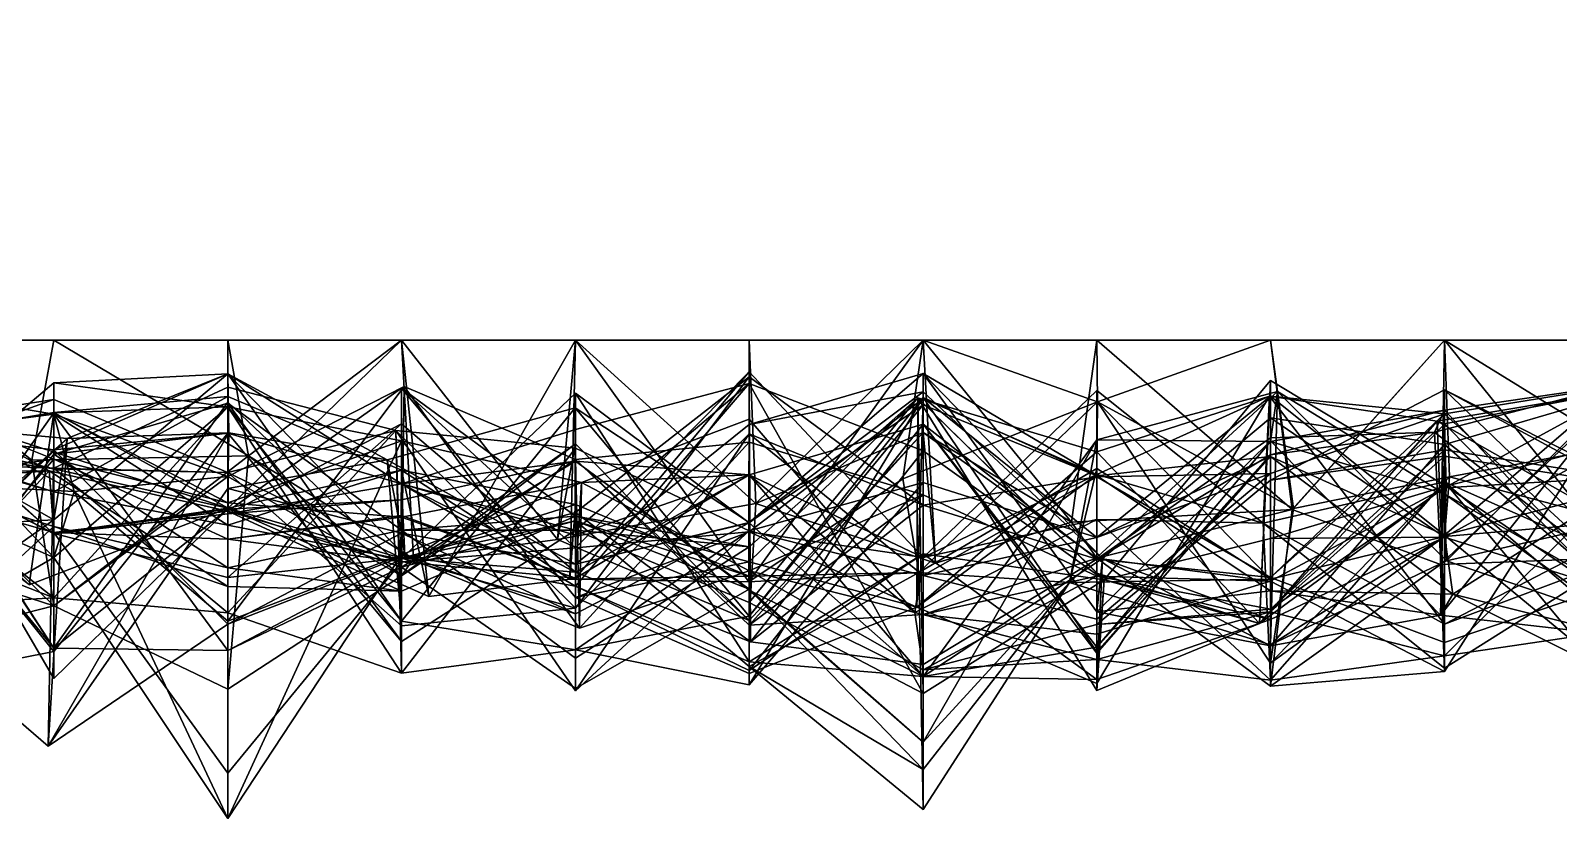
# Model space of a CAD drawing. Extents: x -50 to 50, y -156 to 3.
# Drawn here: x 4.08 to 23.31, y -156.02 to -146.1 of the extents above; entities that cross this region are included whole.
import ezdxf

# ---------------------------------------------------------------- set-up
doc = ezdxf.new("R2010")
doc.units = 0
doc.linetypes.add('SOLIDLINE', pattern=[0])
doc.layers.add('hull__2', color=14, linetype='SOLIDLINE')
doc.layers.add('rearwall_diffuse__2', color=14, linetype='SOLIDLINE')

msp = doc.modelspace()

# ---------------------------------------------------------------- linework, layer by layer
at = {"layer": 'hull__2', "color": 14}
for points in [[(35, 0), (35, -150), (-35, -150), (-35, 0)], [(35, -150, 40), (30, -144, 40), (-30, -144, 40), (-35, -150, 40)]]:
    msp.add_3dface(points, dxfattribs=at)
at = {"layer": 'rearwall_diffuse__2', "color": 14}
for points in [[(6.56916, -152.115, 0.60495), (0, -150), (6.5625, -150)], [(6.56916, -152.115, 0.60495), (4.06351, -153.081, 0.77914), (0, -150)], [(4.09843, -151.51, 39.5042), (2.1875, -150, 40), (2.1154, -152.615, 39.3049)], [(2.1875, -150, 40), (4.09843, -151.51, 39.5042), (4.375, -150, 40)], [(6.82266, -151.458, 39.5135), (4.375, -150, 40), (4.09843, -151.51, 39.5042)], [(4.375, -150, 40), (6.82266, -151.458, 39.5135), (6.5625, -150, 40)], [(6.5625, -150, 40), (6.82266, -151.458, 39.5135), (8.75, -150, 40)], [(8.75, -150), (6.56916, -152.115, 0.60495), (6.5625, -150)], [(6.56916, -152.115, 0.60495), (8.75, -150), (9.09475, -153.229, 0.80575)], [(8.75, -150, 40), (6.82266, -151.458, 39.5135), (8.89817, -152.752, 39.2802)], [(10.9375, -150), (9.09475, -153.229, 0.80575), (8.75, -150)], [(8.75, -150, 40), (10.7125, -152.509, 39.3241), (10.9375, -150, 40)], [(8.89817, -152.752, 39.2802), (10.7125, -152.509, 39.3241), (8.75, -150, 40)], [(10.8663, -153.009, 1.1466), (9.09475, -153.229, 0.80575), (10.9375, -150)], [(13.2069, -152.055, 39.4059), (10.9375, -150, 40), (10.7125, -152.509, 39.3241)], [(13.1223, -153.044, 1.04516), (10.8663, -153.009, 1.1466), (10.9375, -150)], [(10.9375, -150, 40), (13.2069, -152.055, 39.4059), (13.125, -150, 40)], [(13.1223, -153.044, 1.04516), (10.9375, -150), (13.125, -150)], [(15.3125, -150), (13.1223, -153.044, 1.04516), (13.125, -150)], [(15.0583, -151.746, 0.5383), (13.1223, -153.044, 1.04516), (15.3125, -150)], [(13.125, -150, 40), (13.2069, -152.055, 39.4059), (15.3125, -150, 40)], [(15.3125, -150, 40), (13.2069, -152.055, 39.4059), (15.4688, -152.81, 39.2698)], [(15.3125, -150), (17.5094, -150.779, 1.13196), (15.0583, -151.746, 0.5383)], [(17.1805, -152.293, 39.3631), (15.3125, -150, 40), (15.4688, -152.81, 39.2698)], [(15.3125, -150, 40), (17.1805, -152.293, 39.3631), (17.5, -150, 40)], [(17.5, -150), (17.5094, -150.779, 1.13196), (15.3125, -150)], [(19.9566, -152.133, 39.3919), (17.5, -150, 40), (17.1805, -152.293, 39.3631)], [(19.6875, -150), (17.5094, -150.779, 1.13196), (17.5, -150)], [(17.5, -150, 40), (19.9566, -152.133, 39.3919), (19.6875, -150, 40)], [(17.5094, -150.779, 1.13196), (19.6875, -150), (19.9757, -152.12, 0.60582)], [(19.6875, -150, 40), (19.9566, -152.133, 39.3919), (21.875, -150, 40)], [(21.875, -150), (19.9757, -152.12, 0.60582), (19.6875, -150)], [(21.875, -150, 40), (19.9566, -152.133, 39.3919), (21.8244, -152.825, 39.267)], [(21.9395, -151.72, 1.03944), (19.9757, -152.12, 0.60582), (21.875, -150)], [(24.0857, -152.738, 39.2827), (21.875, -150, 40), (21.8244, -152.825, 39.267)], [(21.875, -150), (24.0296, -151.332, 0.95821), (21.9395, -151.72, 1.03944)], [(24.0625, -150), (24.0296, -151.332, 0.95821), (21.875, -150)], [(21.875, -150, 40), (24.0857, -152.738, 39.2827), (24.0625, -150, 40)], [(4.375, -152.736, 33.75), (2.1875, -151.779, 35), (2.1875, -150.433, 33.75)], [(4.375, -152.736, 33.75), (2.1875, -150.433, 33.75), (2.1875, -154.005, 32.5)], [(4.375, -152.44, 7.5), (2.1875, -151.296, 8.75), (2.1875, -150.462, 7.5)], [(2.1875, -150.462, 7.5), (2.1875, -150.509, 6.25), (4.375, -152.44, 7.5)], [(2.1875, -151.799, 30), (2.1875, -150.47, 28.75), (4.31576, -151.646, 28.0203)], [(4.31576, -151.646, 28.0203), (2.1875, -150.47, 28.75), (2.1875, -153.938, 27.5)], [(2.1875, -150.509, 6.25), (4.375, -153.878, 5), (4.375, -154.26, 6.25)], [(4.375, -153.878, 5), (2.1875, -150.509, 6.25), (2.1875, -150.563, 5)], [(4.375, -152.44, 7.5), (2.1875, -150.509, 6.25), (4.375, -154.26, 6.25)], [(2.1875, -152.385, 15), (4.375, -153.244, 13.75), (4.375, -150.538, 15)], [(4.375, -152.264, 16.25), (2.1875, -152.385, 15), (4.375, -150.538, 15)], [(4.375, -151.38, 22.5), (6.5625, -153.575, 21.25), (6.5625, -150.424, 22.5)], [(6.5625, -150.424, 22.5), (6.5625, -151.171, 23.75), (4.375, -151.38, 22.5)], [(4.375, -150.538, 15), (6.5625, -150.426, 16.25), (4.375, -152.264, 16.25)], [(6.5625, -150.842, 15), (6.5625, -150.426, 16.25), (4.375, -150.538, 15)], [(6.5625, -150.426, 16.25), (4.54292, -151.237, 17.9946), (4.375, -152.264, 16.25)], [(4.375, -153.244, 13.75), (6.5625, -150.842, 15), (4.375, -150.538, 15)], [(4.54292, -151.237, 17.9946), (6.5625, -150.426, 16.25), (6.57455, -151.169, 18.0731)], [(8.75, -151.81, 23.75), (6.5625, -150.424, 22.5), (8.79105, -152.712, 21.9342)], [(8.75, -151.81, 23.75), (6.5625, -151.171, 23.75), (6.5625, -150.424, 22.5)], [(6.5625, -150.424, 22.5), (6.5625, -153.575, 21.25), (8.79105, -152.712, 21.9342)], [(8.75, -153.539, 16.25), (6.5625, -150.426, 16.25), (6.5625, -150.842, 15)], [(8.56826, -151.506, 17.9443), (6.5625, -150.426, 16.25), (8.75, -153.539, 16.25)], [(6.57455, -151.169, 18.0731), (6.5625, -150.426, 16.25), (8.56826, -151.506, 17.9443)], [(10.9375, -152.615, 30), (13.125, -150.399, 31.25), (10.9375, -152.995, 31.25)], [(13.125, -152.412, 30), (13.125, -150.399, 31.25), (10.9375, -152.615, 30)], [(13.125, -151.694, 32.5), (10.9375, -152.995, 31.25), (13.125, -150.399, 31.25)], [(10.9375, -152.17, 10), (13.125, -150.461, 11.25), (10.9375, -153.373, 11.25)], [(13.1416, -153.799, 9.25135), (13.125, -150.461, 11.25), (10.9375, -152.17, 10)], [(13.125, -151.181, 12.5), (10.9375, -153.373, 11.25), (13.125, -150.461, 11.25)], [(10.9375, -152.392, 25), (13.125, -150.548, 23.75), (13.125, -153.303, 25)], [(10.9375, -152.392, 25), (10.9375, -151.125, 23.75), (13.125, -150.548, 23.75)], [(13.125, -150.548, 23.75), (10.9375, -153.096, 22.5), (13.125, -154.161, 22.5)], [(13.125, -150.548, 23.75), (10.9375, -151.125, 23.75), (10.9375, -153.096, 22.5)], [(13.125, -152.412, 30), (15.3125, -152.737, 31.25), (13.125, -150.399, 31.25)], [(15.3125, -152.737, 31.25), (13.125, -151.694, 32.5), (13.125, -150.399, 31.25)], [(13.125, -152.298, 17.5), (15.3125, -150.813, 16.25), (15.3125, -150.419, 17.5)], [(15.3125, -150.419, 17.5), (13.125, -151.064, 18.75), (13.125, -152.298, 17.5)], [(15.3125, -150.419, 17.5), (15.3125, -150.653, 18.75), (13.125, -151.064, 18.75)], [(13.1416, -153.799, 9.25135), (15.3125, -152.08, 11.25), (13.125, -150.461, 11.25)], [(13.125, -150.461, 11.25), (15.3125, -152.08, 11.25), (13.125, -151.181, 12.5)], [(15.3125, -154.448, 23.75), (13.125, -153.303, 25), (13.125, -150.548, 23.75)], [(13.125, -150.548, 23.75), (15.3125, -151.395, 22.5), (15.3125, -154.448, 23.75)], [(13.125, -154.161, 22.5), (15.3125, -151.395, 22.5), (13.125, -150.548, 23.75)], [(17.5703, -152.748, 19.3189), (15.3125, -150.419, 17.5), (17.5, -153.42, 17.5)], [(17.5703, -152.748, 19.3189), (15.3125, -150.653, 18.75), (15.3125, -150.419, 17.5)], [(15.3125, -150.419, 17.5), (17.5, -151.708, 16.25), (17.5, -153.42, 17.5)], [(15.3125, -150.419, 17.5), (15.3125, -150.813, 16.25), (17.5, -151.708, 16.25)], [(19.5475, -153.569, 25.491), (17.594, -153.017, 23.2197), (19.6875, -150.507, 23.75)], [(19.6875, -152.497, 22.5), (19.6875, -150.507, 23.75), (17.594, -153.017, 23.2197)], [(21.8983, -151.838, 23.2472), (19.5475, -153.569, 25.491), (19.6875, -150.507, 23.75)], [(21.8983, -151.838, 23.2472), (19.6875, -150.507, 23.75), (19.6875, -152.497, 22.5)], [(4.375, -151.621, 10), (4.375, -150.749, 11.25), (2.17516, -151.089, 10.7038)], [(4.375, -150.749, 11.25), (2.1875, -151.53, 12.5), (2.17516, -151.089, 10.7038)], [(4.63088, -151.907, 35.485), (2.1875, -150.561, 36.25), (2.1875, -151.779, 35)], [(4.375, -150.933, 37.5), (2.1875, -150.561, 36.25), (4.63088, -151.907, 35.485)], [(2.1875, -151.21, 37.5), (2.1875, -150.561, 36.25), (4.375, -150.933, 37.5)], [(2.1875, -151.219, 3.75), (4.375, -153.878, 5), (2.1875, -150.563, 5)], [(2.1875, -151.799, 30), (4.375, -151.5, 31.25), (2.1875, -150.627, 31.25)], [(2.1875, -154.005, 32.5), (2.1875, -150.627, 31.25), (4.375, -151.5, 31.25)], [(4.375, -151.613, 12.5), (2.1875, -151.53, 12.5), (4.375, -150.749, 11.25)], [(4.375, -151.613, 12.5), (6.5625, -151.666, 11.25), (6.5625, -150.591, 12.5)], [(6.5625, -153.433, 13.75), (4.375, -151.613, 12.5), (6.5625, -150.591, 12.5)], [(6.56916, -152.115, 0.60495), (6.5625, -150.711, 1.25), (4.375, -150.913, 1.25)], [(4.375, -151.91, 2.5), (6.5625, -150.711, 1.25), (6.5625, -152.33, 2.5)], [(4.375, -150.913, 1.25), (6.5625, -150.711, 1.25), (4.375, -151.91, 2.5)], [(4.375, -151.621, 10), (6.5625, -151.666, 11.25), (4.375, -150.749, 11.25)], [(4.375, -150.749, 11.25), (6.5625, -151.666, 11.25), (4.375, -151.613, 12.5)], [(8.75, -152.966, 38.75), (6.5625, -151.717, 37.5), (8.78455, -150.582, 36.7419)], [(8.78455, -150.582, 36.7419), (6.5625, -153.54, 36.25), (8.75, -152.702, 35)], [(6.5625, -151.717, 37.5), (6.5625, -153.54, 36.25), (8.78455, -150.582, 36.7419)], [(8.67842, -151.139, 13.0515), (6.5625, -153.433, 13.75), (6.5625, -150.591, 12.5)], [(6.5625, -150.591, 12.5), (6.5625, -151.666, 11.25), (8.67842, -151.139, 13.0515)], [(6.5625, -152.154, 28.75), (8.75, -153.162, 27.5), (8.75, -150.603, 28.75)], [(8.75, -152.791, 30), (6.5625, -152.154, 28.75), (8.75, -150.603, 28.75)], [(8.75, -151.636, 1.25), (6.5625, -150.711, 1.25), (6.56916, -152.115, 0.60495)], [(6.5625, -152.33, 2.5), (6.5625, -150.711, 1.25), (8.75, -151.636, 1.25)], [(10.9375, -151.504, 37.5), (8.75, -152.966, 38.75), (8.78455, -150.582, 36.7419)], [(8.75, -152.702, 35), (10.9891, -153.625, 35.7189), (8.78455, -150.582, 36.7419)], [(10.9375, -152.615, 30), (8.75, -150.603, 28.75), (10.9375, -153.241, 28.75)], [(8.75, -152.791, 30), (8.75, -150.603, 28.75), (10.9375, -152.615, 30)], [(8.75, -150.603, 28.75), (10.9375, -152.216, 27.5), (10.9375, -153.241, 28.75)], [(8.75, -153.162, 27.5), (10.9375, -152.216, 27.5), (8.75, -150.603, 28.75)], [(8.78455, -150.582, 36.7419), (10.9891, -153.625, 35.7189), (10.9375, -151.504, 37.5)], [(8.79105, -152.712, 21.9342), (10.9375, -150.666, 21.25), (10.9375, -153.096, 22.5)], [(8.79105, -152.712, 21.9342), (10.9375, -153.444, 20), (10.9375, -150.666, 21.25)], [(10.9375, -150.666, 21.25), (13.125, -152.3, 20), (13.125, -154.052, 21.25)], [(13.125, -152.3, 20), (10.9375, -150.666, 21.25), (10.9375, -153.444, 20)], [(13.125, -154.052, 21.25), (10.9375, -153.096, 22.5), (10.9375, -150.666, 21.25)], [(13.125, -152.3, 20), (15.3125, -150.653, 18.75), (15.3125, -154.235, 20)], [(13.125, -151.064, 18.75), (15.3125, -150.653, 18.75), (13.125, -152.3, 20)], [(15.3125, -150.723, 15), (13.125, -153.477, 16.25), (13.125, -154.339, 15)], [(15.3125, -150.723, 15), (15.3125, -150.813, 16.25), (13.125, -153.477, 16.25)], [(13.125, -154.339, 15), (15.3125, -151.794, 13.75), (15.3125, -150.723, 15)], [(13.125, -153.303, 25), (15.2455, -150.728, 25.6466), (13.125, -152.602, 26.25)], [(13.125, -152.79, 27.5), (15.2455, -150.728, 25.6466), (15.2343, -153.362, 28.2874)], [(13.125, -152.602, 26.25), (15.2455, -150.728, 25.6466), (13.125, -152.79, 27.5)], [(13.125, -153.303, 25), (15.3125, -154.448, 23.75), (15.2455, -150.728, 25.6466)], [(15.3125, -150.733, 30), (15.3125, -152.737, 31.25), (13.125, -152.412, 30)], [(13.125, -152.412, 30), (15.2343, -153.362, 28.2874), (15.3125, -150.733, 30)], [(15.2343, -153.362, 28.2874), (15.2455, -150.728, 25.6466), (17.5, -151.408, 27.5)], [(15.2343, -153.362, 28.2874), (17.5, -151.693, 30), (15.3125, -150.733, 30)], [(17.5, -154.413, 25), (17.5, -152.936, 26.25), (15.2455, -150.728, 25.6466)], [(17.5, -151.408, 27.5), (15.2455, -150.728, 25.6466), (17.5, -152.936, 26.25)], [(17.594, -153.017, 23.2197), (15.2455, -150.728, 25.6466), (15.3125, -154.448, 23.75)], [(17.5, -154.413, 25), (15.2455, -150.728, 25.6466), (17.594, -153.017, 23.2197)], [(15.3125, -152.737, 31.25), (17.5, -151.693, 30), (17.5, -150.633, 31.25)], [(17.5, -152.26, 32.5), (15.3125, -152.737, 31.25), (17.5, -150.633, 31.25)], [(15.3125, -154.235, 20), (15.3125, -150.653, 18.75), (17.5703, -152.748, 19.3189)], [(17.5, -151.708, 16.25), (15.3125, -150.723, 15), (17.5, -153.925, 15)], [(17.5, -151.708, 16.25), (15.3125, -150.813, 16.25), (15.3125, -150.723, 15)], [(15.3125, -150.723, 15), (17.5, -152.486, 13.75), (17.5, -153.925, 15)], [(15.3125, -150.723, 15), (15.3125, -151.794, 13.75), (17.5, -152.486, 13.75)], [(17.5, -151.693, 30), (15.3125, -152.737, 31.25), (15.3125, -150.733, 30)], [(17.158, -153.052, 4.30408), (19.6875, -153.837, 3.75), (19.7755, -150.649, 5.73345)], [(17.158, -153.052, 4.30408), (19.7755, -150.649, 5.73345), (17.5, -151.257, 6.25)], [(17.5, -150.633, 31.25), (19.5952, -152.303, 30.5441), (17.5, -152.26, 32.5)], [(17.5, -151.693, 30), (19.5952, -152.303, 30.5441), (17.5, -150.633, 31.25)], [(17.5, -151.257, 6.25), (19.7755, -150.649, 5.73345), (19.6875, -151.275, 7.5)], [(17.5, -152.486, 13.75), (19.6875, -150.704, 13.75), (19.6875, -151.466, 15)], [(19.6875, -151.681, 12.5), (19.6875, -150.704, 13.75), (17.5, -152.486, 13.75)], [(17.5, -151.408, 27.5), (19.5475, -153.569, 25.491), (19.6738, -150.707, 28.3425)], [(19.6738, -150.707, 28.3425), (17.5, -151.693, 30), (17.5, -154.321, 28.75)], [(17.5, -151.693, 30), (19.6738, -150.707, 28.3425), (19.5952, -152.303, 30.5441)], [(17.5, -151.408, 27.5), (19.6738, -150.707, 28.3425), (17.5, -154.321, 28.75)], [(19.6738, -150.707, 28.3425), (19.5475, -153.569, 25.491), (21.782, -151.019, 26.7967)], [(21.875, -153.576, 28.75), (19.5952, -152.303, 30.5441), (19.6738, -150.707, 28.3425)], [(21.782, -151.019, 26.7967), (21.875, -153.576, 28.75), (19.6738, -150.707, 28.3425)], [(21.875, -150.625, 35), (19.6875, -151.762, 35), (21.875, -151.461, 33.75)], [(21.875, -150.625, 35), (21.875, -151.38, 36.25), (19.6875, -151.762, 35)], [(19.7755, -150.649, 5.73345), (19.6875, -153.837, 3.75), (21.9013, -152.78, 4.39227)], [(21.875, -151.934, 6.25), (19.6875, -151.275, 7.5), (19.7755, -150.649, 5.73345)], [(19.6875, -151.466, 15), (19.6875, -150.704, 13.75), (21.875, -152.457, 13.75)], [(19.6875, -150.704, 13.75), (21.875, -150.928, 12.5), (21.875, -152.457, 13.75)], [(21.875, -150.928, 12.5), (19.6875, -150.704, 13.75), (19.6875, -151.681, 12.5)], [(21.9013, -152.78, 4.39227), (21.875, -151.934, 6.25), (19.7755, -150.649, 5.73345)], [(21.7497, -151.158, 9.23055), (24.0625, -150.565, 8.75), (24.1564, -153.029, 10.8298)], [(21.875, -150.884, 7.5), (24.0625, -150.565, 8.75), (21.7497, -151.158, 9.23055)], [(21.875, -151.053, 25), (24.0625, -150.64, 26.25), (21.782, -151.019, 26.7967)], [(21.782, -151.019, 26.7967), (24.0625, -150.64, 26.25), (24.1844, -152.378, 28.31)], [(24.1263, -150.63, 38.0081), (21.8244, -152.825, 39.267), (21.875, -154.171, 38.75)], [(21.8244, -152.825, 39.267), (24.1263, -150.63, 38.0081), (24.0857, -152.738, 39.2827)], [(24.0625, -150.676, 18.75), (21.875, -151.316, 20), (21.8259, -153.464, 18.1369)], [(24.0625, -153.72, 17.5), (24.0625, -150.676, 18.75), (21.8259, -153.464, 18.1369)], [(24.0625, -150.565, 8.75), (21.875, -150.884, 7.5), (24.0272, -153.167, 6.80151)], [(21.875, -150.928, 12.5), (24.1564, -153.029, 10.8298), (24.0625, -150.576, 12.5)], [(21.875, -152.457, 13.75), (24.0625, -150.576, 12.5), (24.0625, -154.261, 13.75)], [(21.875, -150.928, 12.5), (24.0625, -150.576, 12.5), (21.875, -152.457, 13.75)], [(24.0625, -151.729, 36.25), (21.875, -150.625, 35), (24.0625, -152.725, 35)], [(21.875, -150.625, 35), (24.0625, -151.729, 36.25), (21.875, -151.38, 36.25)], [(21.875, -150.625, 35), (24.0625, -151.811, 33.75), (24.0625, -152.725, 35)], [(21.875, -151.461, 33.75), (24.0625, -151.811, 33.75), (21.875, -150.625, 35)], [(21.875, -151.858, 37.5), (24.1263, -150.63, 38.0081), (21.875, -154.171, 38.75)], [(21.875, -151.858, 37.5), (24.0625, -151.729, 36.25), (24.1263, -150.63, 38.0081)], [(24.0625, -150.64, 26.25), (21.875, -151.053, 25), (24.1369, -153.347, 24.2132)], [(21.875, -151.316, 20), (24.0625, -150.676, 18.75), (23.9956, -153.146, 20.7596)], [(21.9013, -152.78, 4.39227), (24.0625, -150.629, 3.75), (24.0625, -153.518, 5)], [(21.9013, -152.78, 4.39227), (24.0625, -152.285, 2.5), (24.0625, -150.629, 3.75)], [(4.375, -150.913, 1.25), (2.18403, -151.276, 2.11649), (4.06351, -153.081, 0.77914)], [(4.375, -151.91, 2.5), (2.18403, -151.276, 2.11649), (4.375, -150.913, 1.25)], [(4.375, -152.736, 33.75), (2.1875, -154.005, 32.5), (4.375, -150.914, 32.5)], [(2.1875, -154.005, 32.5), (4.375, -151.5, 31.25), (4.375, -150.914, 32.5)], [(4.375, -153.878, 5), (2.1875, -151.219, 3.75), (4.375, -150.933, 3.75)], [(4.375, -150.933, 3.75), (2.1875, -151.219, 3.75), (4.375, -151.91, 2.5)], [(4.375, -150.933, 37.5), (4.375, -153.347, 38.75), (2.1875, -151.21, 37.5)], [(6.56916, -152.115, 0.60495), (4.375, -150.913, 1.25), (4.06351, -153.081, 0.77914)], [(6.5625, -152.13, 6.25), (4.375, -153.878, 5), (6.5625, -150.781, 5)], [(4.375, -153.878, 5), (6.5625, -153.907, 3.75), (6.5625, -150.781, 5)], [(6.5625, -152.868, 26.25), (4.375, -151.435, 25), (6.5625, -150.793, 25)], [(4.375, -151.435, 25), (6.5625, -151.171, 23.75), (6.5625, -150.793, 25)], [(4.375, -153.244, 13.75), (6.5625, -153.433, 13.75), (6.5625, -150.842, 15)], [(4.375, -152.736, 33.75), (6.5625, -150.842, 33.75), (6.5625, -156.022, 35)], [(4.375, -150.914, 32.5), (6.5625, -150.842, 33.75), (4.375, -152.736, 33.75)], [(6.5625, -152.048, 32.5), (6.5625, -150.842, 33.75), (4.375, -150.914, 32.5)], [(4.375, -151.5, 31.25), (6.5625, -152.048, 32.5), (4.375, -150.914, 32.5)], [(4.375, -150.933, 37.5), (6.5625, -151.717, 37.5), (4.375, -153.347, 38.75)], [(4.375, -150.933, 3.75), (6.5625, -153.907, 3.75), (4.375, -153.878, 5)], [(4.375, -150.933, 3.75), (6.5625, -152.33, 2.5), (6.5625, -153.907, 3.75)], [(4.375, -151.91, 2.5), (6.5625, -152.33, 2.5), (4.375, -150.933, 3.75)], [(4.375, -150.933, 37.5), (4.63088, -151.907, 35.485), (6.5625, -151.717, 37.5)], [(8.75, -152.858, 5), (6.5625, -152.13, 6.25), (6.5625, -150.781, 5)], [(6.5625, -153.907, 3.75), (8.75, -152.858, 5), (6.5625, -150.781, 5)], [(8.75, -152.393, 26.25), (6.5625, -150.793, 25), (8.75, -153.795, 25)], [(8.75, -152.393, 26.25), (6.5625, -152.868, 26.25), (6.5625, -150.793, 25)], [(6.5625, -151.171, 23.75), (8.75, -153.795, 25), (6.5625, -150.793, 25)], [(6.5625, -152.048, 32.5), (8.75, -151.267, 33.75), (6.5625, -150.842, 33.75)], [(8.75, -153.539, 16.25), (6.5625, -150.842, 15), (8.75, -154.195, 15)], [(6.5625, -153.433, 13.75), (8.75, -154.195, 15), (6.5625, -150.842, 15)], [(8.75, -151.267, 33.75), (6.5625, -156.022, 35), (6.5625, -150.842, 33.75)], [(8.56826, -151.506, 17.9443), (8.75, -153.539, 16.25), (10.9358, -150.854, 17.0343)], [(10.9358, -150.854, 17.0343), (10.9375, -152.82, 18.75), (8.56826, -151.506, 17.9443)], [(8.75, -153.539, 16.25), (10.9375, -153.898, 15), (10.9358, -150.854, 17.0343)], [(13.125, -152.298, 17.5), (10.9375, -152.82, 18.75), (10.9358, -150.854, 17.0343)], [(10.9375, -153.898, 15), (13.125, -153.477, 16.25), (10.9358, -150.854, 17.0343)], [(13.125, -152.298, 17.5), (10.9358, -150.854, 17.0343), (13.125, -153.477, 16.25)], [(15.3125, -150.813, 16.25), (13.125, -152.298, 17.5), (13.125, -153.477, 16.25)], [(17.5094, -150.779, 1.13196), (15.2613, -152.925, 1.85015), (15.0583, -151.746, 0.5383)], [(17.5, -151.618, 2.5), (15.2613, -152.925, 1.85015), (17.5094, -150.779, 1.13196)], [(17.5, -151.618, 2.5), (17.5094, -150.779, 1.13196), (19.6875, -153.011, 2.5)], [(19.6875, -153.011, 2.5), (17.5094, -150.779, 1.13196), (19.6875, -154.065, 1.25)], [(19.9757, -152.12, 0.60582), (19.6875, -154.065, 1.25), (17.5094, -150.779, 1.13196)], [(19.6875, -151.446, 8.75), (21.875, -150.884, 7.5), (21.7497, -151.158, 9.23055)], [(21.875, -150.884, 7.5), (19.6875, -151.446, 8.75), (19.6875, -151.275, 7.5)], [(21.875, -150.884, 7.5), (19.6875, -151.275, 7.5), (21.875, -151.934, 6.25)], [(21.875, -150.928, 12.5), (19.6875, -152.99, 11.25), (21.875, -153.808, 11.25)], [(19.6875, -151.681, 12.5), (19.6875, -152.99, 11.25), (21.875, -150.928, 12.5)], [(21.875, -150.884, 7.5), (21.875, -151.934, 6.25), (24.0272, -153.167, 6.80151)], [(24.1564, -153.029, 10.8298), (21.875, -150.928, 12.5), (21.875, -153.808, 11.25)], [(2.1875, -154.354, 25), (2.12088, -151.112, 23.1091), (4.375, -153.922, 23.75)], [(4.375, -151.38, 22.5), (4.375, -153.922, 23.75), (2.12088, -151.112, 23.1091)], [(2.12088, -151.112, 23.1091), (2.29916, -153.385, 20.5715), (4.375, -151.38, 22.5)], [(2.1875, -151.296, 8.75), (4.375, -151.621, 10), (2.17516, -151.089, 10.7038)], [(4.54292, -151.237, 17.9946), (2.1875, -153.312, 18.75), (2.1875, -151.025, 17.5)], [(4.375, -152.264, 16.25), (2.1875, -151.025, 17.5), (2.1875, -153.804, 16.25)], [(4.54292, -151.237, 17.9946), (2.1875, -151.025, 17.5), (4.375, -152.264, 16.25)], [(6.5625, -152.188, 7.5), (8.75, -151.055, 8.75), (6.5625, -152.989, 8.75)], [(8.75, -151.81, 7.5), (8.75, -151.055, 8.75), (6.5625, -152.188, 7.5)], [(8.75, -152.747, 10), (6.5625, -152.989, 8.75), (8.75, -151.055, 8.75)], [(10.9375, -152.922, 8.75), (8.75, -152.747, 10), (8.75, -151.055, 8.75)], [(8.75, -151.81, 7.5), (10.9375, -152.922, 8.75), (8.75, -151.055, 8.75)], [(8.75, -151.81, 23.75), (10.9375, -151.125, 23.75), (10.9375, -152.392, 25)], [(8.75, -151.81, 23.75), (10.9375, -153.096, 22.5), (10.9375, -151.125, 23.75)], [(13.125, -152.3, 20), (10.9375, -152.82, 18.75), (13.125, -151.064, 18.75)], [(13.125, -151.064, 18.75), (10.9375, -152.82, 18.75), (13.125, -152.298, 17.5)], [(13.125, -152.905, 35), (11.0161, -151.793, 33.0737), (13.125, -150.996, 33.75)], [(13.125, -151.694, 32.5), (13.125, -150.996, 33.75), (11.0161, -151.793, 33.0737)], [(15.2098, -153.431, 33.0811), (13.125, -152.905, 35), (13.125, -150.996, 33.75)], [(13.125, -151.694, 32.5), (15.2098, -153.431, 33.0811), (13.125, -150.996, 33.75)], [(15.3125, -151.058, 8.75), (13.125, -151.695, 7.5), (15.3125, -154.234, 7.5)], [(13.125, -151.695, 7.5), (15.3125, -151.058, 8.75), (13.1416, -153.799, 9.25135)], [(13.1416, -153.799, 9.25135), (15.3125, -151.058, 8.75), (15.3125, -154.083, 10)], [(17.5, -153.867, 7.5), (15.3125, -151.058, 8.75), (15.3125, -154.234, 7.5)], [(17.5, -153.942, 8.75), (15.3125, -151.058, 8.75), (17.5, -153.867, 7.5)], [(17.5, -152.757, 10), (15.3125, -151.058, 8.75), (17.5, -153.942, 8.75)], [(15.3125, -154.083, 10), (15.3125, -151.058, 8.75), (17.5, -152.757, 10)], [(19.6875, -153.517, 21.25), (17.5703, -152.748, 19.3189), (19.6875, -150.978, 20)], [(17.5703, -152.748, 19.3189), (19.6875, -153.847, 18.75), (19.6875, -150.978, 20)], [(21.875, -151.053, 25), (21.782, -151.019, 26.7967), (19.5475, -153.569, 25.491)], [(21.875, -151.053, 25), (19.5475, -153.569, 25.491), (21.8983, -151.838, 23.2472)], [(19.6875, -153.847, 18.75), (21.875, -151.316, 20), (19.6875, -150.978, 20)], [(19.6875, -150.978, 20), (21.875, -152.479, 21.25), (19.6875, -153.517, 21.25)], [(21.875, -151.316, 20), (21.875, -152.479, 21.25), (19.6875, -150.978, 20)], [(21.782, -151.019, 26.7967), (24.1844, -152.378, 28.31), (21.875, -153.576, 28.75)], [(21.875, -151.053, 25), (21.8983, -151.838, 23.2472), (24.1369, -153.347, 24.2132)], [(4.375, -151.91, 2.5), (2.1875, -151.219, 3.75), (2.18403, -151.276, 2.11649)], [(2.1875, -151.21, 37.5), (4.375, -153.347, 38.75), (2.1875, -153.903, 38.75)], [(2.29916, -153.385, 20.5715), (2.1875, -153.312, 18.75), (4.54292, -151.237, 17.9946)], [(4.375, -151.621, 10), (2.1875, -151.296, 8.75), (4.375, -152.435, 8.75)], [(4.375, -152.435, 8.75), (2.1875, -151.296, 8.75), (4.375, -152.44, 7.5)], [(2.29916, -153.385, 20.5715), (4.54292, -151.237, 17.9946), (4.30393, -155.114, 20.6717)], [(6.57455, -151.169, 18.0731), (4.30393, -155.114, 20.6717), (4.54292, -151.237, 17.9946)], [(4.30393, -155.114, 20.6717), (6.57455, -151.169, 18.0731), (6.5625, -151.87, 20)], [(6.5625, -151.171, 23.75), (4.375, -151.435, 25), (4.375, -153.922, 23.75)], [(4.375, -151.38, 22.5), (6.5625, -151.171, 23.75), (4.375, -153.922, 23.75)], [(8.67842, -151.139, 13.0515), (6.5625, -151.666, 11.25), (8.75, -153.596, 11.25)], [(8.75, -154.195, 15), (6.5625, -153.433, 13.75), (8.67842, -151.139, 13.0515)], [(6.5625, -151.87, 20), (6.57455, -151.169, 18.0731), (8.56826, -151.506, 17.9443)], [(8.75, -153.795, 25), (6.5625, -151.171, 23.75), (8.75, -151.81, 23.75)], [(8.75, -152.227, 32.5), (8.75, -151.267, 33.75), (6.5625, -152.048, 32.5)], [(8.75, -152.702, 35), (6.5625, -156.022, 35), (8.75, -151.267, 33.75)], [(8.67842, -151.139, 13.0515), (10.9375, -153.373, 11.25), (10.9375, -154.417, 12.5)], [(8.75, -153.596, 11.25), (10.9375, -153.373, 11.25), (8.67842, -151.139, 13.0515)], [(10.9375, -151.362, 13.75), (8.75, -154.195, 15), (8.67842, -151.139, 13.0515)], [(10.9375, -154.417, 12.5), (10.9375, -151.362, 13.75), (8.67842, -151.139, 13.0515)], [(8.75, -151.267, 33.75), (11.0161, -151.793, 33.0737), (8.75, -152.702, 35)], [(8.75, -152.227, 32.5), (11.0161, -151.793, 33.0737), (8.75, -151.267, 33.75)], [(10.9375, -151.307, 38.75), (8.89817, -152.752, 39.2802), (8.75, -152.966, 38.75)], [(10.9375, -151.504, 37.5), (10.9375, -151.307, 38.75), (8.75, -152.966, 38.75)], [(8.89817, -152.752, 39.2802), (10.9375, -151.307, 38.75), (10.7125, -152.509, 39.3241)], [(13.125, -153.531, 38.75), (10.7125, -152.509, 39.3241), (10.9375, -151.307, 38.75)], [(10.9375, -153.373, 11.25), (13.125, -151.181, 12.5), (10.9375, -154.417, 12.5)], [(13.125, -152.4, 13.75), (10.9375, -154.417, 12.5), (13.125, -151.181, 12.5)], [(13.125, -151.284, 36.25), (10.9375, -151.504, 37.5), (10.9891, -153.625, 35.7189)], [(13.125, -153.59, 37.5), (10.9375, -151.504, 37.5), (13.125, -151.284, 36.25)], [(10.9375, -151.504, 37.5), (13.125, -153.531, 38.75), (10.9375, -151.307, 38.75)], [(13.125, -152.905, 35), (13.125, -151.284, 36.25), (10.9891, -153.625, 35.7189)], [(15.3125, -151.165, 38.75), (13.2069, -152.055, 39.4059), (13.125, -153.531, 38.75)], [(15.3125, -151.165, 38.75), (13.125, -153.59, 37.5), (15.3125, -153.454, 37.5)], [(13.125, -153.59, 37.5), (15.3125, -151.165, 38.75), (13.125, -153.531, 38.75)], [(13.125, -151.181, 12.5), (15.3125, -152.08, 11.25), (15.3125, -152.962, 12.5)], [(15.3125, -152.962, 12.5), (13.125, -152.4, 13.75), (13.125, -151.181, 12.5)], [(13.125, -152.905, 35), (15.3125, -151.948, 36.25), (13.125, -151.284, 36.25)], [(15.3125, -151.948, 36.25), (13.125, -153.59, 37.5), (13.125, -151.284, 36.25)], [(13.2069, -152.055, 39.4059), (15.3125, -151.165, 38.75), (15.4688, -152.81, 39.2698)], [(15.3125, -153.454, 37.5), (17.5, -152.746, 38.75), (15.3125, -151.165, 38.75)], [(17.1805, -152.293, 39.3631), (15.3125, -151.165, 38.75), (17.5, -152.746, 38.75)], [(15.4688, -152.81, 39.2698), (15.3125, -151.165, 38.75), (17.1805, -152.293, 39.3631)], [(15.3125, -155.06, 6.25), (17.158, -153.052, 4.30408), (17.5, -151.257, 6.25)], [(17.5, -151.257, 6.25), (15.3125, -154.234, 7.5), (15.3125, -155.06, 6.25)], [(17.5, -153.867, 7.5), (15.3125, -154.234, 7.5), (17.5, -151.257, 6.25)], [(17.5, -152.757, 10), (19.6875, -151.446, 8.75), (19.6875, -151.23, 10)], [(19.6875, -152.99, 11.25), (17.5, -152.757, 10), (19.6875, -151.23, 10)], [(17.5, -151.257, 6.25), (19.6875, -151.275, 7.5), (17.5, -153.867, 7.5)], [(17.5, -153.42, 17.5), (19.6875, -153.157, 16.25), (19.6875, -151.266, 17.5)], [(19.6875, -153.847, 18.75), (17.5, -153.42, 17.5), (19.6875, -151.266, 17.5)], [(19.6875, -151.446, 8.75), (17.5, -153.867, 7.5), (19.6875, -151.275, 7.5)], [(19.6875, -151.23, 10), (19.6875, -151.446, 8.75), (21.7497, -151.158, 9.23055)], [(19.6875, -152.99, 11.25), (21.7497, -151.158, 9.23055), (21.875, -153.808, 11.25)], [(21.7497, -151.158, 9.23055), (19.6875, -152.99, 11.25), (19.6875, -151.23, 10)], [(21.8259, -153.464, 18.1369), (19.6875, -153.847, 18.75), (19.6875, -151.266, 17.5)], [(19.6875, -153.157, 16.25), (21.8259, -153.464, 18.1369), (19.6875, -151.266, 17.5)], [(21.875, -151.316, 20), (19.6875, -153.847, 18.75), (21.8259, -153.464, 18.1369)], [(21.7497, -151.158, 9.23055), (24.1564, -153.029, 10.8298), (21.875, -153.808, 11.25)], [(24.0625, -151.281, 22.5), (21.875, -152.479, 21.25), (23.9956, -153.146, 20.7596)], [(21.8983, -151.838, 23.2472), (21.875, -152.479, 21.25), (24.0625, -151.281, 22.5)], [(21.875, -151.316, 20), (23.9956, -153.146, 20.7596), (21.875, -152.479, 21.25)], [(24.0625, -151.281, 22.5), (24.1369, -153.347, 24.2132), (21.8983, -151.838, 23.2472)], [(2.1154, -152.615, 39.3049), (4.375, -153.347, 38.75), (4.09843, -151.51, 39.5042)], [(2.1875, -154.354, 25), (4.375, -153.922, 23.75), (4.375, -151.435, 25)], [(4.375, -152.346, 26.25), (2.1875, -154.354, 25), (4.375, -151.435, 25)], [(4.375, -152.424, 30), (4.375, -151.5, 31.25), (2.1875, -151.799, 30)], [(4.375, -151.38, 22.5), (2.29916, -153.385, 20.5715), (4.30393, -155.114, 20.6717)], [(4.09843, -151.51, 39.5042), (4.375, -153.347, 38.75), (6.82266, -151.458, 39.5135)], [(6.5625, -153.575, 21.25), (4.375, -151.38, 22.5), (4.30393, -155.114, 20.6717)], [(4.375, -151.435, 25), (6.5625, -152.868, 26.25), (4.375, -152.346, 26.25)], [(6.82266, -151.458, 39.5135), (4.375, -153.347, 38.75), (6.5625, -154.393, 38.75)], [(4.375, -152.424, 30), (6.5625, -152.504, 31.25), (4.375, -151.5, 31.25)], [(4.375, -151.5, 31.25), (6.5625, -152.504, 31.25), (6.5625, -152.048, 32.5)], [(6.82266, -151.458, 39.5135), (6.5625, -154.393, 38.75), (8.75, -152.966, 38.75)], [(6.5625, -151.87, 20), (8.56826, -151.506, 17.9443), (8.75, -152.432, 20)], [(6.82266, -151.458, 39.5135), (8.75, -152.966, 38.75), (8.89817, -152.752, 39.2802)], [(10.9375, -152.82, 18.75), (8.75, -152.432, 20), (8.56826, -151.506, 17.9443)], [(8.75, -154.195, 15), (10.9375, -151.362, 13.75), (10.9375, -153.898, 15)], [(13.125, -152.4, 13.75), (10.9375, -153.898, 15), (10.9375, -151.362, 13.75)], [(13.125, -152.4, 13.75), (10.9375, -151.362, 13.75), (10.9375, -154.417, 12.5)], [(13.125, -153.59, 37.5), (13.125, -153.531, 38.75), (10.9375, -151.504, 37.5)], [(13.125, -154.161, 22.5), (15.3125, -152.692, 21.25), (15.3125, -151.395, 22.5)], [(17.5, -151.408, 27.5), (17.5, -154.321, 28.75), (15.2343, -153.362, 28.2874)], [(17.594, -153.017, 23.2197), (15.3125, -154.448, 23.75), (15.3125, -151.395, 22.5)], [(15.3125, -151.395, 22.5), (15.3125, -152.692, 21.25), (17.594, -153.017, 23.2197)], [(17.5, -152.936, 26.25), (19.5475, -153.569, 25.491), (17.5, -151.408, 27.5)], [(19.6875, -151.446, 8.75), (17.5, -152.757, 10), (17.5, -153.942, 8.75)], [(17.5, -153.867, 7.5), (19.6875, -151.446, 8.75), (17.5, -153.942, 8.75)], [(17.5, -152.486, 13.75), (19.6875, -151.466, 15), (17.5, -153.925, 15)], [(19.6875, -151.466, 15), (17.5, -151.708, 16.25), (17.5, -153.925, 15)], [(19.6875, -151.466, 15), (19.6875, -153.157, 16.25), (17.5, -151.708, 16.25)], [(19.6875, -151.762, 35), (21.875, -151.38, 36.25), (19.6875, -153.388, 36.25)], [(21.875, -151.858, 37.5), (19.6875, -153.388, 36.25), (21.875, -151.38, 36.25)], [(21.875, -151.461, 33.75), (19.6875, -151.762, 35), (19.6875, -153.422, 33.75)], [(19.6875, -153.422, 33.75), (21.875, -153.974, 32.5), (21.875, -151.461, 33.75)], [(19.6875, -151.466, 15), (21.875, -152.457, 13.75), (21.9796, -153.2, 15.6589)], [(21.9796, -153.2, 15.6589), (19.6875, -153.157, 16.25), (19.6875, -151.466, 15)], [(21.875, -151.38, 36.25), (24.0625, -151.729, 36.25), (21.875, -151.858, 37.5)], [(21.875, -153.974, 32.5), (24.0625, -151.811, 33.75), (21.875, -151.461, 33.75)], [(24.0625, -152.285, 2.5), (21.9395, -151.72, 1.03944), (24.0296, -151.332, 0.95821)], [(2.1875, -151.53, 12.5), (4.375, -153.244, 13.75), (2.1875, -153.37, 13.75)], [(4.375, -151.613, 12.5), (4.375, -153.244, 13.75), (2.1875, -151.53, 12.5)], [(2.1875, -151.799, 30), (4.31576, -151.646, 28.0203), (4.375, -152.424, 30)], [(2.1875, -151.657, 26.25), (4.31576, -151.646, 28.0203), (2.1875, -153.938, 27.5)], [(4.31576, -151.646, 28.0203), (2.1875, -151.657, 26.25), (4.375, -152.346, 26.25)], [(4.375, -152.346, 26.25), (2.1875, -151.657, 26.25), (2.1875, -154.354, 25)], [(4.31576, -151.646, 28.0203), (6.5625, -152.154, 28.75), (4.375, -152.424, 30)], [(6.5625, -153.102, 27.5), (6.5625, -152.154, 28.75), (4.31576, -151.646, 28.0203)], [(4.375, -152.346, 26.25), (6.5625, -153.102, 27.5), (4.31576, -151.646, 28.0203)], [(4.375, -151.613, 12.5), (6.5625, -153.433, 13.75), (4.375, -153.244, 13.75)], [(6.5625, -152.117, 10), (6.5625, -151.666, 11.25), (4.375, -151.621, 10)], [(4.375, -151.621, 10), (4.375, -152.435, 8.75), (6.5625, -152.117, 10)], [(6.5625, -152.33, 2.5), (8.75, -151.636, 1.25), (8.73994, -152.756, 3.1948)], [(6.5625, -151.666, 11.25), (8.75, -152.747, 10), (8.75, -153.596, 11.25)], [(8.75, -152.747, 10), (6.5625, -151.666, 11.25), (6.5625, -152.117, 10)], [(8.75, -151.636, 1.25), (6.56916, -152.115, 0.60495), (9.09475, -153.229, 0.80575)], [(8.75, -151.636, 1.25), (10.9375, -152.07, 2.5), (8.73994, -152.756, 3.1948)], [(8.75, -151.81, 7.5), (10.9375, -151.522, 6.25), (10.9375, -152.455, 7.5)], [(8.75, -152.012, 6.25), (10.9375, -151.522, 6.25), (8.75, -151.81, 7.5)], [(10.9375, -151.522, 6.25), (8.75, -152.858, 5), (10.9375, -154.387, 5)], [(8.75, -152.858, 5), (10.9375, -151.522, 6.25), (8.75, -152.012, 6.25)], [(8.75, -151.636, 1.25), (10.8663, -153.009, 1.1466), (10.9375, -152.07, 2.5)], [(9.09475, -153.229, 0.80575), (10.8663, -153.009, 1.1466), (8.75, -151.636, 1.25)], [(10.9375, -151.522, 6.25), (13.125, -153.137, 5), (13.125, -153.149, 6.25)], [(13.125, -153.137, 5), (10.9375, -151.522, 6.25), (10.9375, -154.387, 5)], [(13.125, -151.695, 7.5), (10.9375, -151.522, 6.25), (13.125, -153.149, 6.25)], [(10.9375, -152.455, 7.5), (10.9375, -151.522, 6.25), (13.125, -151.695, 7.5)], [(11.0161, -151.793, 33.0737), (10.9375, -152.995, 31.25), (13.125, -151.694, 32.5)], [(10.9375, -152.922, 8.75), (13.125, -151.695, 7.5), (13.1416, -153.799, 9.25135)], [(13.125, -151.695, 7.5), (10.9375, -152.922, 8.75), (10.9375, -152.455, 7.5)], [(13.125, -151.694, 32.5), (15.3125, -152.737, 31.25), (15.2098, -153.431, 33.0811)], [(13.125, -153.149, 6.25), (15.3125, -154.234, 7.5), (13.125, -151.695, 7.5)], [(17.5, -151.693, 30), (15.2343, -153.362, 28.2874), (17.5, -154.321, 28.75)], [(17.5, -151.618, 2.5), (17.158, -153.052, 4.30408), (15.2613, -152.925, 1.85015)], [(19.6875, -153.011, 2.5), (17.158, -153.052, 4.30408), (17.5, -151.618, 2.5)], [(17.5, -151.721, 11.25), (19.6875, -151.681, 12.5), (17.5, -153.513, 12.5)], [(17.5, -151.721, 11.25), (19.6875, -152.99, 11.25), (19.6875, -151.681, 12.5)], [(19.6875, -151.681, 12.5), (17.5, -152.486, 13.75), (17.5, -153.513, 12.5)], [(17.5, -151.708, 16.25), (19.6875, -153.157, 16.25), (17.5, -153.42, 17.5)], [(4.63088, -151.907, 35.485), (2.1875, -151.779, 35), (4.375, -152.736, 33.75)], [(6.5625, -151.87, 20), (6.5625, -153.575, 21.25), (4.30393, -155.114, 20.6717)], [(4.375, -153.347, 38.75), (6.5625, -151.717, 37.5), (6.5625, -154.393, 38.75)], [(6.5625, -151.717, 37.5), (4.63088, -151.907, 35.485), (6.5625, -153.54, 36.25)], [(8.75, -152.966, 38.75), (6.5625, -154.393, 38.75), (6.5625, -151.717, 37.5)], [(6.5625, -152.188, 7.5), (8.75, -152.012, 6.25), (8.75, -151.81, 7.5)], [(8.75, -152.432, 20), (6.5625, -153.575, 21.25), (6.5625, -151.87, 20)], [(8.75, -152.227, 32.5), (10.9375, -152.995, 31.25), (11.0161, -151.793, 33.0737)], [(8.75, -152.702, 35), (11.0161, -151.793, 33.0737), (10.9891, -153.625, 35.7189)], [(10.9375, -152.455, 7.5), (10.9375, -152.922, 8.75), (8.75, -151.81, 7.5)], [(8.75, -151.81, 23.75), (10.9375, -152.392, 25), (8.75, -153.795, 25)], [(8.79105, -152.712, 21.9342), (10.9375, -153.096, 22.5), (8.75, -151.81, 23.75)], [(11.0161, -151.793, 33.0737), (13.125, -152.905, 35), (10.9891, -153.625, 35.7189)], [(15.0583, -151.746, 0.5383), (15.2613, -152.925, 1.85015), (13.1223, -153.044, 1.04516)], [(13.125, -152.4, 13.75), (15.3125, -151.794, 13.75), (13.125, -154.339, 15)], [(15.3125, -152.962, 12.5), (15.3125, -151.794, 13.75), (13.125, -152.4, 13.75)], [(17.5, -151.721, 11.25), (15.3125, -152.08, 11.25), (17.5, -152.757, 10)], [(15.3125, -152.962, 12.5), (17.5, -151.721, 11.25), (17.5, -153.513, 12.5)], [(15.3125, -152.962, 12.5), (15.3125, -152.08, 11.25), (17.5, -151.721, 11.25)], [(15.3125, -152.962, 12.5), (17.5, -152.486, 13.75), (15.3125, -151.794, 13.75)], [(17.5, -152.757, 10), (19.6875, -152.99, 11.25), (17.5, -151.721, 11.25)], [(17.5, -153.581, 35), (19.6875, -153.422, 33.75), (19.6875, -151.762, 35)], [(19.6875, -153.388, 36.25), (17.5, -153.581, 35), (19.6875, -151.762, 35)], [(21.875, -154.131, 30), (21.875, -151.785, 31.25), (19.5952, -152.303, 30.5441)], [(21.875, -151.785, 31.25), (19.6875, -154.281, 32.5), (19.5952, -152.303, 30.5441)], [(21.9395, -151.72, 1.03944), (19.6875, -154.065, 1.25), (19.9757, -152.12, 0.60582)], [(21.875, -152.473, 2.5), (19.6875, -154.065, 1.25), (21.9395, -151.72, 1.03944)], [(21.875, -153.974, 32.5), (19.6875, -154.281, 32.5), (21.875, -151.785, 31.25)], [(19.6875, -152.497, 22.5), (21.875, -152.479, 21.25), (21.8983, -151.838, 23.2472)], [(21.875, -154.171, 38.75), (19.6875, -153.035, 37.5), (21.875, -151.858, 37.5)], [(19.6875, -153.035, 37.5), (19.6875, -153.388, 36.25), (21.875, -151.858, 37.5)], [(21.875, -152.473, 2.5), (21.9395, -151.72, 1.03944), (24.0625, -152.285, 2.5)], [(21.875, -151.785, 31.25), (24.0625, -152.752, 30), (24.0625, -154.401, 31.25)], [(21.875, -154.131, 30), (24.0625, -152.752, 30), (21.875, -151.785, 31.25)], [(24.0625, -153.652, 32.5), (21.875, -151.785, 31.25), (24.0625, -154.401, 31.25)], [(21.875, -153.974, 32.5), (21.875, -151.785, 31.25), (24.0625, -153.652, 32.5)], [(24.0625, -153.652, 32.5), (24.0625, -151.811, 33.75), (21.875, -153.974, 32.5)], [(24.0625, -151.881, 15), (21.875, -152.457, 13.75), (24.0625, -154.261, 13.75)], [(21.9796, -153.2, 15.6589), (21.875, -152.457, 13.75), (24.0625, -151.881, 15)], [(24.0625, -151.881, 15), (24.0625, -154.24, 16.25), (21.9796, -153.2, 15.6589)], [(4.375, -152.736, 33.75), (6.5625, -156.022, 35), (4.63088, -151.907, 35.485)], [(6.5625, -156.022, 35), (6.5625, -153.54, 36.25), (4.63088, -151.907, 35.485)], [(8.75, -152.012, 6.25), (6.5625, -152.13, 6.25), (8.75, -152.858, 5)], [(6.5625, -152.188, 7.5), (6.5625, -152.13, 6.25), (8.75, -152.012, 6.25)], [(6.5625, -152.504, 31.25), (8.75, -152.227, 32.5), (6.5625, -152.048, 32.5)], [(10.9375, -152.07, 2.5), (10.9375, -152.276, 3.75), (8.73994, -152.756, 3.1948)], [(13.2069, -152.055, 39.4059), (10.7125, -152.509, 39.3241), (13.125, -153.531, 38.75)], [(10.8663, -153.009, 1.1466), (13.125, -152.973, 2.5), (10.9375, -152.07, 2.5)], [(13.125, -152.973, 2.5), (10.9375, -152.276, 3.75), (10.9375, -152.07, 2.5)], [(15.3125, -151.948, 36.25), (13.125, -152.905, 35), (15.3125, -154.153, 35)], [(13.125, -153.59, 37.5), (15.3125, -151.948, 36.25), (15.3125, -153.454, 37.5)], [(15.3125, -154.083, 10), (15.3125, -152.08, 11.25), (13.1416, -153.799, 9.25135)], [(15.3125, -154.153, 35), (17.5, -152.971, 36.25), (15.3125, -151.948, 36.25)], [(17.5, -152.971, 36.25), (15.3125, -153.454, 37.5), (15.3125, -151.948, 36.25)], [(17.5, -152.757, 10), (15.3125, -152.08, 11.25), (15.3125, -154.083, 10)], [(21.875, -151.934, 6.25), (24.0625, -153.518, 5), (24.0272, -153.167, 6.80151)], [(21.9013, -152.78, 4.39227), (24.0625, -153.518, 5), (21.875, -151.934, 6.25)], [(4.375, -152.264, 16.25), (2.1875, -153.804, 16.25), (2.1875, -152.385, 15)], [(6.5625, -152.117, 10), (4.375, -152.435, 8.75), (6.5625, -152.989, 8.75)], [(4.375, -153.878, 5), (6.5625, -152.13, 6.25), (4.375, -154.26, 6.25)], [(6.5625, -152.13, 6.25), (4.375, -152.44, 7.5), (4.375, -154.26, 6.25)], [(4.375, -152.44, 7.5), (6.5625, -152.13, 6.25), (6.5625, -152.188, 7.5)], [(4.375, -152.424, 30), (6.5625, -152.154, 28.75), (6.5625, -155.452, 30)], [(4.375, -152.435, 8.75), (6.5625, -152.188, 7.5), (6.5625, -152.989, 8.75)], [(4.375, -152.44, 7.5), (6.5625, -152.188, 7.5), (4.375, -152.435, 8.75)], [(6.5625, -152.117, 10), (6.5625, -152.989, 8.75), (8.75, -152.747, 10)], [(8.75, -153.162, 27.5), (6.5625, -152.154, 28.75), (6.5625, -153.102, 27.5)], [(6.5625, -152.154, 28.75), (8.75, -152.791, 30), (6.5625, -155.452, 30)], [(8.75, -152.209, 31.25), (6.5625, -152.504, 31.25), (8.75, -152.791, 30)], [(8.75, -152.227, 32.5), (6.5625, -152.504, 31.25), (8.75, -152.209, 31.25)], [(8.73994, -152.756, 3.1948), (10.9375, -152.276, 3.75), (8.75, -152.858, 5)], [(10.9375, -153.373, 11.25), (8.75, -152.747, 10), (10.9375, -152.17, 10)], [(8.75, -152.747, 10), (10.9375, -152.922, 8.75), (10.9375, -152.17, 10)], [(8.75, -152.209, 31.25), (10.9375, -152.995, 31.25), (8.75, -152.227, 32.5)], [(8.75, -152.791, 30), (10.9375, -152.995, 31.25), (8.75, -152.209, 31.25)], [(10.9375, -152.216, 27.5), (8.75, -152.393, 26.25), (10.9375, -154.005, 26.25)], [(8.75, -153.162, 27.5), (8.75, -152.393, 26.25), (10.9375, -152.216, 27.5)], [(8.75, -152.858, 5), (10.9375, -152.276, 3.75), (10.9375, -154.387, 5)], [(10.9375, -152.17, 10), (10.9375, -152.922, 8.75), (13.1416, -153.799, 9.25135)], [(13.125, -152.79, 27.5), (10.9375, -153.241, 28.75), (10.9375, -152.216, 27.5)], [(13.125, -152.602, 26.25), (10.9375, -152.216, 27.5), (10.9375, -154.005, 26.25)], [(13.125, -152.79, 27.5), (10.9375, -152.216, 27.5), (13.125, -152.602, 26.25)], [(10.9375, -152.276, 3.75), (13.125, -153.137, 5), (10.9375, -154.387, 5)], [(13.125, -153.137, 5), (10.9375, -152.276, 3.75), (13.125, -154.109, 3.75)], [(10.9375, -152.276, 3.75), (13.125, -152.973, 2.5), (13.125, -154.109, 3.75)], [(17.5, -152.26, 32.5), (17.5, -154.019, 33.75), (15.2098, -153.431, 33.0811)], [(15.2098, -153.431, 33.0811), (15.3125, -152.737, 31.25), (17.5, -152.26, 32.5)], [(17.1805, -152.293, 39.3631), (17.5, -152.746, 38.75), (19.9566, -152.133, 39.3919)], [(19.9566, -152.133, 39.3919), (17.5, -152.746, 38.75), (19.6875, -154.355, 38.75)], [(17.5, -152.26, 32.5), (19.5952, -152.303, 30.5441), (19.6875, -154.281, 32.5)], [(19.6875, -154.281, 32.5), (17.5, -154.019, 33.75), (17.5, -152.26, 32.5)], [(19.6875, -154.355, 38.75), (21.8244, -152.825, 39.267), (19.9566, -152.133, 39.3919)], [(21.875, -152.473, 2.5), (24.0625, -152.285, 2.5), (21.9013, -152.78, 4.39227)], [(2.1875, -152.385, 15), (2.1875, -153.37, 13.75), (4.375, -153.244, 13.75)], [(4.375, -152.346, 26.25), (6.5625, -152.868, 26.25), (6.5625, -153.102, 27.5)], [(6.5625, -152.504, 31.25), (4.375, -152.424, 30), (6.5625, -155.452, 30)], [(8.73994, -152.756, 3.1948), (6.5625, -153.907, 3.75), (6.5625, -152.33, 2.5)], [(8.75, -153.162, 27.5), (6.5625, -152.868, 26.25), (8.75, -152.393, 26.25)], [(6.5625, -153.575, 21.25), (8.75, -152.432, 20), (8.79105, -152.712, 21.9342)], [(8.75, -152.393, 26.25), (10.9375, -152.392, 25), (10.9375, -154.005, 26.25)], [(8.75, -153.795, 25), (10.9375, -152.392, 25), (8.75, -152.393, 26.25)], [(8.75, -152.432, 20), (10.9375, -153.444, 20), (8.79105, -152.712, 21.9342)], [(8.75, -152.432, 20), (10.9375, -152.82, 18.75), (10.9375, -153.444, 20)], [(10.9375, -153.444, 20), (10.9375, -152.82, 18.75), (13.125, -152.3, 20)], [(10.9375, -152.392, 25), (13.125, -152.602, 26.25), (10.9375, -154.005, 26.25)], [(13.125, -153.303, 25), (13.125, -152.602, 26.25), (10.9375, -152.392, 25)], [(13.125, -154.339, 15), (10.9375, -153.898, 15), (13.125, -152.4, 13.75)], [(13.125, -152.412, 30), (10.9375, -153.241, 28.75), (13.125, -154.199, 28.75)], [(10.9375, -152.615, 30), (10.9375, -153.241, 28.75), (13.125, -152.412, 30)], [(15.3125, -154.235, 20), (13.125, -154.052, 21.25), (13.125, -152.3, 20)], [(13.125, -154.199, 28.75), (15.2343, -153.362, 28.2874), (13.125, -152.412, 30)], [(21.875, -154.131, 30), (19.5952, -152.303, 30.5441), (21.875, -153.576, 28.75)], [(19.6875, -153.837, 3.75), (21.875, -152.473, 2.5), (21.9013, -152.78, 4.39227)], [(21.875, -152.473, 2.5), (19.6875, -153.837, 3.75), (19.6875, -153.011, 2.5)], [(19.6875, -153.011, 2.5), (19.6875, -154.065, 1.25), (21.875, -152.473, 2.5)], [(19.6875, -152.497, 22.5), (19.6875, -153.517, 21.25), (21.875, -152.479, 21.25)], [(24.0625, -152.752, 30), (21.875, -153.576, 28.75), (24.1844, -152.378, 28.31)], [(2.1154, -152.615, 39.3049), (2.1875, -153.903, 38.75), (4.375, -153.347, 38.75)], [(8.75, -152.791, 30), (6.5625, -152.504, 31.25), (6.5625, -155.452, 30)], [(10.9375, -152.615, 30), (10.9375, -152.995, 31.25), (8.75, -152.791, 30)], [(17.5, -153.513, 12.5), (17.5, -152.486, 13.75), (15.3125, -152.962, 12.5)], [(17.594, -153.017, 23.2197), (19.6875, -153.517, 21.25), (19.6875, -152.497, 22.5)], [(8.75, -152.702, 35), (6.5625, -153.54, 36.25), (6.5625, -156.022, 35)], [(8.75, -152.858, 5), (6.5625, -153.907, 3.75), (8.73994, -152.756, 3.1948)], [(8.75, -152.747, 10), (10.9375, -153.373, 11.25), (8.75, -153.596, 11.25)], [(10.9375, -153.241, 28.75), (13.125, -152.79, 27.5), (13.125, -154.199, 28.75)], [(15.3125, -154.235, 20), (15.3125, -152.692, 21.25), (13.125, -154.052, 21.25)], [(13.125, -154.052, 21.25), (15.3125, -152.692, 21.25), (13.125, -154.161, 22.5)], [(13.125, -152.79, 27.5), (15.2343, -153.362, 28.2874), (13.125, -154.199, 28.75)], [(17.5, -154.274, 21.25), (15.3125, -152.692, 21.25), (15.3125, -154.235, 20)], [(17.594, -153.017, 23.2197), (15.3125, -152.692, 21.25), (17.5, -154.274, 21.25)], [(17.5, -153.704, 37.5), (17.5, -152.746, 38.75), (15.3125, -153.454, 37.5)], [(17.5, -154.274, 21.25), (15.3125, -154.235, 20), (17.5703, -152.748, 19.3189)], [(17.5, -152.746, 38.75), (19.6875, -153.035, 37.5), (19.6875, -154.355, 38.75)], [(17.5, -153.704, 37.5), (19.6875, -153.035, 37.5), (17.5, -152.746, 38.75)], [(17.5703, -152.748, 19.3189), (19.6875, -153.517, 21.25), (17.5, -154.274, 21.25)], [(17.5, -153.42, 17.5), (19.6875, -153.847, 18.75), (17.5703, -152.748, 19.3189)], [(21.8244, -152.825, 39.267), (19.6875, -154.355, 38.75), (21.875, -154.171, 38.75)], [(21.875, -154.131, 30), (21.875, -153.576, 28.75), (24.0625, -152.752, 30)], [(6.5625, -153.102, 27.5), (6.5625, -152.868, 26.25), (8.75, -153.162, 27.5)], [(13.125, -152.973, 2.5), (10.8663, -153.009, 1.1466), (13.1223, -153.044, 1.04516)], [(13.125, -152.973, 2.5), (13.1223, -153.044, 1.04516), (15.2613, -152.925, 1.85015)], [(13.125, -152.905, 35), (15.2098, -153.431, 33.0811), (15.3125, -154.153, 35)], [(13.125, -154.109, 3.75), (15.2613, -152.925, 1.85015), (15.3125, -155.909, 3.75)], [(13.125, -152.973, 2.5), (15.2613, -152.925, 1.85015), (13.125, -154.109, 3.75)], [(15.2613, -152.925, 1.85015), (17.158, -153.052, 4.30408), (15.3125, -155.909, 3.75)], [(17.5, -153.581, 35), (17.5, -152.971, 36.25), (15.3125, -154.153, 35)], [(17.5, -153.704, 37.5), (15.3125, -153.454, 37.5), (17.5, -152.971, 36.25)], [(17.158, -153.052, 4.30408), (15.3125, -155.06, 6.25), (15.3125, -155.405, 5)], [(15.3125, -155.405, 5), (15.3125, -155.909, 3.75), (17.158, -153.052, 4.30408)], [(19.6875, -153.011, 2.5), (19.6875, -153.837, 3.75), (17.158, -153.052, 4.30408)], [(17.5, -154.413, 25), (19.5475, -153.569, 25.491), (17.5, -152.936, 26.25)], [(17.5, -152.971, 36.25), (19.6875, -153.035, 37.5), (17.5, -153.704, 37.5)], [(17.5, -152.971, 36.25), (19.6875, -153.388, 36.25), (19.6875, -153.035, 37.5)], [(17.5, -153.581, 35), (19.6875, -153.388, 36.25), (17.5, -152.971, 36.25)], [(19.6875, -153.517, 21.25), (17.594, -153.017, 23.2197), (17.5, -154.274, 21.25)], [(17.5, -154.413, 25), (17.594, -153.017, 23.2197), (19.5475, -153.569, 25.491)], [(21.875, -154.171, 38.75), (19.6875, -154.355, 38.75), (19.6875, -153.035, 37.5)], [(13.125, -154.161, 22.5), (10.9375, -153.096, 22.5), (13.125, -154.052, 21.25)], [(15.3125, -155.06, 6.25), (13.125, -153.137, 5), (15.3125, -155.405, 5)], [(13.125, -153.137, 5), (15.3125, -155.06, 6.25), (13.125, -153.149, 6.25)], [(13.125, -154.109, 3.75), (15.3125, -155.405, 5), (13.125, -153.137, 5)], [(13.125, -153.149, 6.25), (15.3125, -155.06, 6.25), (15.3125, -154.234, 7.5)], [(21.8259, -153.464, 18.1369), (19.6875, -153.157, 16.25), (21.9796, -153.2, 15.6589)], [(21.9796, -153.2, 15.6589), (24.0625, -153.72, 17.5), (21.8259, -153.464, 18.1369)], [(21.9796, -153.2, 15.6589), (24.0625, -154.24, 16.25), (24.0625, -153.72, 17.5)], [(17.5, -154.019, 33.75), (15.3125, -154.153, 35), (15.2098, -153.431, 33.0811)], [(17.5, -154.019, 33.75), (19.6875, -153.422, 33.75), (17.5, -153.581, 35)], [(19.6875, -154.281, 32.5), (19.6875, -153.422, 33.75), (17.5, -154.019, 33.75)], [(21.875, -153.974, 32.5), (19.6875, -153.422, 33.75), (19.6875, -154.281, 32.5)], [(8.75, -154.195, 15), (10.9375, -153.898, 15), (8.75, -153.539, 16.25)], [(13.125, -154.339, 15), (13.125, -153.477, 16.25), (10.9375, -153.898, 15)], [(17.5, -153.581, 35), (15.3125, -154.153, 35), (17.5, -154.019, 33.75)], [(13.125, -154.109, 3.75), (15.3125, -155.909, 3.75), (15.3125, -155.405, 5)]]:
    msp.add_3dface(points, dxfattribs=at)

doc.saveas('drawing.dxf')
